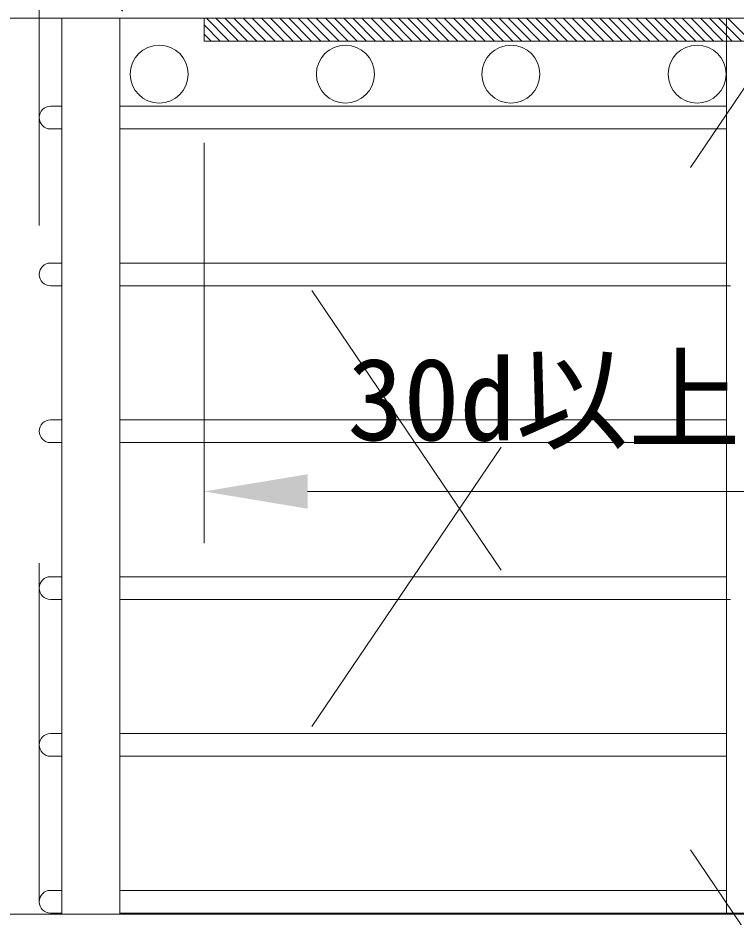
# Model space of a CAD drawing. Units: millimetres, scale not verified. Extents: x -25255 to 25671, y -15462 to 18552.
# Drawn here: x 20241 to 21517, y 2066 to 3664 of the extents above; entities that cross this region are included whole.
import ezdxf
from ezdxf.enums import TextEntityAlignment as Align

# ---------------------------------------------------------------- set-up
doc = ezdxf.new("R2010")
doc.units = ezdxf.units.MM
doc.header["$LTSCALE"] = 100
doc.linetypes.add('DASHED_SPACED', pattern=[12, 6, -6])
doc.layers.add('C-2_メモ', color=7, linetype='Continuous', lineweight=18)
doc.layers.add('C-7', color=7, linetype='Continuous', lineweight=18)
doc.styles.add('ＭＳ ゴシック', font='')
doc.styles.get('ＭＳ ゴシック').set_extended_font_data('MS Gothic')

msp = doc.modelspace()

# ---------------------------------------------------------------- linework, layer by layer
at = {"layer": 'C-7', "color": 5, "linetype": 'DASHED_SPACED'}
for p, q in [((20278.6, 3894.7), (20278.6, 1688.5)), ((21772.2, 1688.5), (20278.6, 3894.7)), ((21772.2, 3894.7), (20278.6, 1688.5))]:
    msp.add_line(p, q, dxfattribs=at)
at = {"layer": 'C-7', "color": 1}
for p, q in [((20571.7, 3663), (18679.1, 3663)), ((20319, 3663), (20319, 2070.9)), ((20319, 3663), (20319, 2070.9)), ((20422, 3663), (20422, 2070.9)), ((21500.1, 3663), (21500.1, 2070.9)), ((21738.4, 2070.9), (18679.1, 2070.9))]:
    msp.add_line(p, q, dxfattribs=at)
at = {"layer": 'C-7'}
for p, q in [((21923, 3663), (20571.7, 3663)), ((20571.7, 3663), (20571.7, 3622.6)), ((20616.5, 3622.6), (20576.1, 3663)), ((20632.8, 3622.6), (20592.3, 3663)), ((20649, 3622.6), (20608.6, 3663)), ((20665.3, 3622.6), (20624.8, 3663)), ((20681.5, 3622.6), (20641.1, 3663)), ((20697.8, 3622.6), (20657.3, 3663)), ((20714, 3622.6), (20673.6, 3663)), ((20730.3, 3622.6), (20689.8, 3663)), ((20746.5, 3622.6), (20706.1, 3663)), ((20762.8, 3622.6), (20722.3, 3663)), ((20779, 3622.6), (20738.6, 3663)), ((20795.3, 3622.6), (20754.8, 3663)), ((20811.5, 3622.6), (20771.1, 3663)), ((20827.8, 3622.6), (20787.3, 3663)), ((20844, 3622.6), (20803.6, 3663)), ((20860.3, 3622.6), (20819.8, 3663)), ((20876.5, 3622.6), (20836.1, 3663)), ((20892.8, 3622.6), (20852.3, 3663)), ((20909, 3622.6), (20868.6, 3663)), ((20925.3, 3622.6), (20884.8, 3663)), ((20941.5, 3622.6), (20901.1, 3663)), ((20957.8, 3622.6), (20917.3, 3663)), ((20974, 3622.6), (20933.6, 3663)), ((20990.3, 3622.6), (20949.8, 3663)), ((21006.5, 3622.6), (20966.1, 3663)), ((21022.8, 3622.6), (20982.3, 3663)), ((21039, 3622.6), (20998.6, 3663)), ((21055.3, 3622.6), (21014.8, 3663)), ((21071.5, 3622.6), (21031.1, 3663)), ((21087.8, 3622.6), (21047.3, 3663)), ((21104, 3622.6), (21063.6, 3663)), ((21120.3, 3622.6), (21079.8, 3663)), ((21136.5, 3622.6), (21096.1, 3663)), ((21152.8, 3622.6), (21112.3, 3663)), ((21169, 3622.6), (21128.6, 3663)), ((21185.3, 3622.6), (21144.8, 3663)), ((21201.5, 3622.6), (21161.1, 3663)), ((21217.8, 3622.6), (21177.3, 3663)), ((21234, 3622.6), (21193.6, 3663)), ((21250.3, 3622.6), (21209.8, 3663)), ((21266.5, 3622.6), (21226.1, 3663)), ((21282.8, 3622.6), (21242.3, 3663)), ((21299, 3622.6), (21258.6, 3663)), ((21315.3, 3622.6), (21274.8, 3663)), ((21331.5, 3622.6), (21291.1, 3663)), ((21347.8, 3622.6), (21307.3, 3663)), ((21364, 3622.6), (21323.6, 3663)), ((21380.3, 3622.6), (21339.8, 3663)), ((21396.5, 3622.6), (21356.1, 3663)), ((21412.8, 3622.6), (21372.3, 3663)), ((21429, 3622.6), (21388.6, 3663)), ((21445.3, 3622.6), (21404.8, 3663)), ((21461.5, 3622.6), (21421.1, 3663)), ((21477.8, 3622.6), (21437.3, 3663)), ((21494, 3622.6), (21453.6, 3663)), ((21500.1, 3632.7), (21469.8, 3663)), ((21500.1, 3649), (21486.1, 3663)), ((21533.2, 3632.1), (21502.3, 3663)), ((20600.3, 3622.6), (20571.7, 3651.2)), ((21526.5, 3622.6), (21500.1, 3649)), ((20584, 3622.6), (20571.7, 3634.9)), ((21510.3, 3622.6), (21500.1, 3632.7)), ((21922.9, 3622.6), (20571.7, 3622.6)), ((20571.7, 3441.7), (20571.7, 2730.1)), ((20755.5, 2822.1), (21588.4, 2822.1))]:
    msp.add_line(p, q, dxfattribs=at)
at = {"layer": 'C-7', "color": 5}
for p, q in [((20298.8, 3506.8), (20319, 3506.8)), ((20422, 3506.8), (21500.1, 3506.8)), ((20298.8, 3466.3), (20319, 3466.3)), ((20422, 3466.3), (21500.1, 3466.3)), ((20298.8, 3228), (20319, 3228)), ((20422, 3228), (21500.1, 3228)), ((20298.8, 3187.6), (20319, 3187.6)), ((20422, 3187.6), (21507, 3187.6)), ((20298.8, 2949.3), (20319, 2949.3)), ((20422, 2949.3), (21500.1, 2949.3)), ((20298.8, 2908.9), (20319, 2908.9)), ((20422, 2908.9), (21500.1, 2908.9)), ((20298.8, 2670.6), (20319, 2670.6)), ((20422, 2670.6), (21500.1, 2670.6)), ((20298.8, 2630.2), (20319, 2630.2)), ((20422, 2630.2), (21507, 2630.2)), ((20298.8, 2391.9), (20319, 2391.9)), ((20422, 2391.9), (21500.1, 2391.9)), ((20298.8, 2351.5), (20319, 2351.5)), ((20422, 2351.5), (21500.1, 2351.5)), ((20298.8, 2113.2), (20319, 2113.2)), ((20422, 2113.2), (21500.1, 2113.2)), ((20298.8, 2072.7), (20319, 2072.7)), ((20422, 2072.7), (21742.1, 2072.7))]:
    msp.add_line(p, q, dxfattribs=at)
for centre in [(20491.9, 3563.7), (20822.8, 3563.7), (21116.9, 3563.7), (21447.9, 3563.7)]:
    msp.add_circle(centre, 51.5, dxfattribs=at)
for centre, start, end in [((20298.8, 3486.5), 90, 180), ((20298.8, 3486.5), 180, 270), ((20298.8, 3207.8), 90, 180), ((20298.8, 3207.8), 180, 270), ((20298.8, 2929.1), 90, 180), ((20298.8, 2929.1), 180, 270), ((20298.8, 2650.4), 90, 180), ((20298.8, 2650.4), 180, 270), ((20298.8, 2371.7), 90, 180), ((20298.8, 2371.7), 180, 270), ((20298.8, 2093), 90, 180), ((20298.8, 2093), 180, 270)]:
    msp.add_arc(centre, 20.2, start, end, dxfattribs=at)
at = {"layer": 'C-7'}
msp.add_solid([(20755.5, 2852.7), (20755.5, 2791.4), (20571.7, 2822.1)], dxfattribs=at)

# ---------------------------------------------------------------- texts
at = {"layer": 'C-2_メモ', "style": 'ＭＳ ゴシック'}
msp.add_text('30d以上', height=146.6, dxfattribs=at).set_placement((20826.3, 2868.9), align=Align.BOTTOM_LEFT)

doc.saveas('drawing.dxf')
